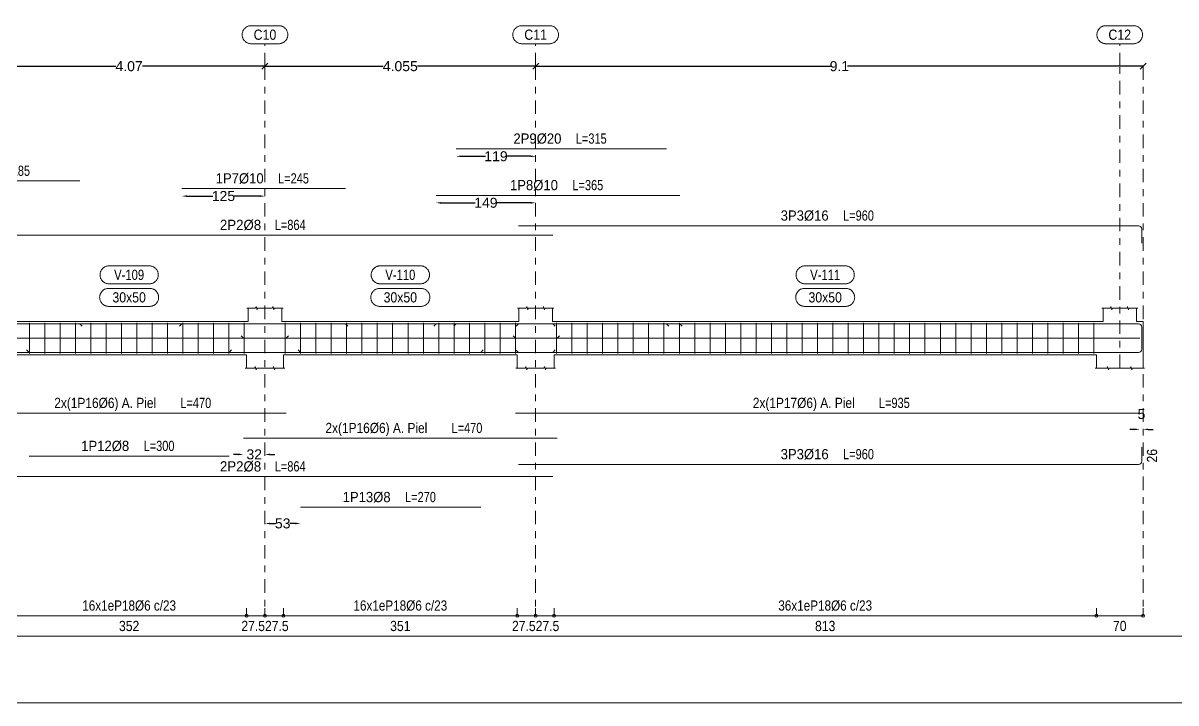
# Model space of a CAD drawing. Header units: millimetres. Extents: x 2 to 158, y -69 to 77.
# Drawn here: x 45.63 to 62.91, y 27.4 to 37.59 of the extents above; entities that cross this region are included whole.
import ezdxf
from ezdxf.enums import TextEntityAlignment as Align

# ---------------------------------------------------------------- set-up
doc = ezdxf.new("R2010")
doc.units = ezdxf.units.MM
doc.linetypes.add('CYPE_RAYAPUNTO', pattern=[0.4125, 0.2025, -0.105, 0, -0.105])
for name, color, linetype, lineweight in [('ALZ_ARM_LONG_ARM_TEXTOS', 3, 'Continuous', 9), ('ALZ_ARM_LONG_TXT_LONG', 3, 'Continuous', 9), ('ALZ_ARM_TRANS_TXT_EST', 3, 'Continuous', 9), ('ALZ_CONT_NUDOS', 122, 'Continuous', 9), ('ALZ_CONT_VIG_HORMIGON', 2, 'Continuous', 9), ('ALZ_COT_COT_ANCLAJES', 3, 'Continuous', 0), ('ALZ_COT_COT_ARM', 3, 'Continuous', 0), ('ALZ_COT_COT_EST', 3, 'Continuous', 0), ('ALZ_COT_COT_LIN_APOYOS', 2, 'CYPE_RAYAPUNTO', 0), ('ALZ_COT_LONGITUD_PROYECTADA', 122, 'Continuous', 0), ('ALZ_COT_TEXTOS_ESTRIBOS', 122, 'Continuous', 0), ('ALZ_REF_COT_LIN_AUX_COTA', 2, 'CYPE_RAYAPUNTO', 9), ('ALZ_REF_REF_NOMBRE', 3, 'Continuous', 9), ('ALZ_REF_REF_REFERENCIA', 3, 'Continuous', 9), ('ALZ_REF_TEXTO_REF_NOMBRE', 3, 'Continuous', 9), ('ALZ_REF_TEXTO_REF_REFERENCIA', 3, 'Continuous', 9), ('ARM_LONGITUDINAL_Ø10', 103, 'Continuous', 9), ('ARM_LONGITUDINAL_Ø16', 212, 'Continuous', 9), ('ARM_LONGITUDINAL_Ø20', 30, 'Continuous', 9), ('ARM_LONGITUDINAL_Ø6', 151, 'Continuous', 9), ('ARM_LONGITUDINAL_Ø8', 32, 'Continuous', 9), ('ARM_TRANSVERSAL_Ø6', 151, 'Continuous', 9), ('RECUAD_LIMITES', 2, 'Continuous', 0), ('RECUAD_MARCO', 1, 'Continuous', 20)]:
    doc.layers.add(name, color=color, linetype=linetype, lineweight=lineweight)
doc.styles.add('CYPETXT_0.225_romans', font='arial.ttf', dxfattribs={"height": 0.15})
doc.styles.add('CYPETXT_romans', font='arial.ttf', dxfattribs={"height": 0.2})
doc.dimstyles.new('cype_arrow', dxfattribs={"dimtxt": 0.18, "dimasz": 0.075, "dimexe": 0.05625, "dimexo": 0.05625, "dimgap": 0, "dimtad": 0, "dimdec": 4, "dimzin": 0, "dimdsep": 46, "dimtxsty": 'CYPETXT_0.225_romans', "dimcen": 0.09, "dimadec": 0, "dimazin": 0, "dimtfac": 1, "dimtdec": 4, "dimtofl": 0, "dimtmove": 2, "dimatfit": 3, "dimfxl": 1, "dimtolj": 1, "dimtzin": 0, "dimarcsym": 0})
doc.dimstyles.new('cype_oblique', dxfattribs={"dimtxt": 0.18, "dimasz": 0.18, "dimexe": 0.05625, "dimexo": 0.05625, "dimgap": 0, "dimtad": 0, "dimdec": 4, "dimzin": 0, "dimdsep": 46, "dimtxsty": 'CYPETXT_0.225_romans', "dimblk": 'OBLIQUE', "dimtsz": 0.045, "dimcen": 0.09, "dimadec": 0, "dimazin": 0, "dimtfac": 1, "dimtdec": 4, "dimtofl": 0, "dimtmove": 2, "dimatfit": 3, "dimfxl": 1, "dimtolj": 1, "dimtzin": 0, "dimarcsym": 0})

# ---------------------------------------------------------------- blocks, each defined once
blk = doc.blocks.new('*D301')
at = {"layer": 'ALZ_COT_LONGITUD_PROYECTADA', "color": 0, "lineweight": -2, "transparency": 16777216}
for p, q in [((45.143, 36.9), (45.233, 36.99)), ((49.213, 36.9), (49.303, 36.99)), ((45.188, 36.945), (47.026, 36.945)), ((49.258, 36.945), (47.421, 36.945))]:
    blk.add_line(p, q, dxfattribs=at)
at = {"layer": 'Defpoints', "color": 0, "transparency": 16777216}
for p in [(45.188, 36.945), (45.188, 36.945), (49.258, 36.945)]:
    blk.add_point(p, dxfattribs=at)
at = {"layer": 'ALZ_COT_LONGITUD_PROYECTADA', "color": 0, "transparency": 16777216, "insert": (47.223, 36.945), "char_height": 0.15, "attachment_point": 5, "style": 'CYPETXT_0.225_romans'}
blk.add_mtext('\\A1;4.07', dxfattribs=at)
blk = doc.blocks.new('_OBLIQUE')
at = {"color": 0, "linetype": 'ByBlock', "lineweight": -2}
blk.add_line((-0.5, -0.5), (0.5, 0.5), dxfattribs=at)
blk = doc.blocks.new('*D302')
at = {"layer": 'ALZ_COT_LONGITUD_PROYECTADA', "color": 0, "lineweight": -2, "transparency": 16777216}
for p, q in [((49.213, 36.9), (49.303, 36.99)), ((53.269, 36.9), (53.359, 36.99)), ((49.258, 36.945), (51.029, 36.945)), ((53.314, 36.945), (51.543, 36.945))]:
    blk.add_line(p, q, dxfattribs=at)
at = {"layer": 'Defpoints', "color": 0, "transparency": 16777216}
for p in [(49.258, 36.945), (49.258, 36.945), (53.314, 36.945)]:
    blk.add_point(p, dxfattribs=at)
at = {"layer": 'ALZ_COT_LONGITUD_PROYECTADA', "color": 0, "transparency": 16777216, "insert": (51.286, 36.945), "char_height": 0.15, "attachment_point": 5, "style": 'CYPETXT_0.225_romans'}
blk.add_mtext('\\A1;4.055', dxfattribs=at)
blk = doc.blocks.new('*D303')
at = {"layer": 'ALZ_COT_LONGITUD_PROYECTADA', "color": 0, "lineweight": -2, "transparency": 16777216}
for p, q in [((53.269, 36.9), (53.359, 36.99)), ((62.369, 36.9), (62.459, 36.99)), ((53.314, 36.945), (57.741, 36.945)), ((62.414, 36.945), (57.986, 36.945))]:
    blk.add_line(p, q, dxfattribs=at)
at = {"layer": 'Defpoints', "color": 0, "transparency": 16777216}
for p in [(53.314, 36.945), (53.314, 36.945), (62.414, 36.945)]:
    blk.add_point(p, dxfattribs=at)
at = {"layer": 'ALZ_COT_LONGITUD_PROYECTADA', "color": 0, "transparency": 16777216, "insert": (57.864, 36.945), "char_height": 0.15, "attachment_point": 5, "style": 'CYPETXT_0.225_romans'}
blk.add_mtext('\\A1;9.1', dxfattribs=at)
blk = doc.blocks.new('*D312')
at = {"layer": 'ALZ_COT_COT_ARM', "color": 0, "lineweight": -2, "transparency": 16777216}
for p, q in [((48.861, 31.128), (48.786, 31.128)), ((49.333, 31.128), (49.408, 31.128))]:
    blk.add_line(p, q, dxfattribs=at)
at = {"layer": 'ALZ_COT_COT_ARM', "color": 0, "transparency": 16777216}
for points in [[(48.861, 31.14), (48.861, 31.115), (48.936, 31.128)], [(49.333, 31.14), (49.333, 31.115), (49.258, 31.128)]]:
    blk.add_solid(points, dxfattribs=at)
at = {"layer": 'Defpoints', "color": 0, "transparency": 16777216}
for p in [(48.936, 31.128), (49.258, 31.128), (49.258, 31.128)]:
    blk.add_point(p, dxfattribs=at)
at = {"layer": 'ALZ_COT_COT_ARM', "color": 0, "transparency": 16777216, "insert": (49.097, 31.128), "char_height": 0.15, "attachment_point": 5, "style": 'CYPETXT_0.225_romans'}
blk.add_mtext('\\A1;32', dxfattribs=at)
blk = doc.blocks.new('*D313')
at = {"layer": 'ALZ_COT_COT_ARM', "color": 0, "lineweight": -2, "transparency": 16777216}
for p, q in [((62.289, 31.503), (62.214, 31.503)), ((62.489, 31.503), (62.564, 31.503))]:
    blk.add_line(p, q, dxfattribs=at)
at = {"layer": 'ALZ_COT_COT_ARM', "color": 0, "transparency": 16777216}
for points in [[(62.289, 31.516), (62.289, 31.491), (62.364, 31.503)], [(62.489, 31.516), (62.489, 31.491), (62.414, 31.503)]]:
    blk.add_solid(points, dxfattribs=at)
at = {"layer": 'Defpoints', "color": 0, "transparency": 16777216}
for p in [(62.364, 31.503), (62.414, 31.503), (62.414, 31.503)]:
    blk.add_point(p, dxfattribs=at)
at = {"layer": 'ALZ_COT_COT_ARM', "color": 0, "transparency": 16777216, "insert": (62.389, 31.732), "char_height": 0.15, "attachment_point": 5, "style": 'CYPETXT_0.225_romans'}
blk.add_mtext('\\A1;5', dxfattribs=at)
blk = doc.blocks.new('*D322')
at = {"layer": 'ALZ_COT_COT_ARM', "color": 0, "lineweight": -2, "transparency": 16777216}
for p, q in [((48.088, 34.999), (48.476, 34.999)), ((49.183, 34.999), (48.795, 34.999))]:
    blk.add_line(p, q, dxfattribs=at)
at = {"layer": 'ALZ_COT_COT_ARM', "color": 0, "transparency": 16777216}
for points in [[(48.088, 35.011), (48.088, 34.986), (48.013, 34.999)], [(49.183, 35.011), (49.183, 34.986), (49.258, 34.999)]]:
    blk.add_solid(points, dxfattribs=at)
at = {"layer": 'Defpoints', "color": 0, "transparency": 16777216}
for p in [(48.013, 34.999), (49.258, 34.999), (49.258, 34.999)]:
    blk.add_point(p, dxfattribs=at)
at = {"layer": 'ALZ_COT_COT_ARM', "color": 0, "transparency": 16777216, "insert": (48.636, 34.999), "char_height": 0.15, "attachment_point": 5, "style": 'CYPETXT_0.225_romans'}
blk.add_mtext('\\A1;125', dxfattribs=at)
blk = doc.blocks.new('*D323')
at = {"layer": 'ALZ_COT_COT_ARM', "color": 0, "lineweight": -2, "transparency": 16777216}
for p, q in [((51.897, 34.898), (52.409, 34.898)), ((53.239, 34.898), (52.726, 34.898))]:
    blk.add_line(p, q, dxfattribs=at)
at = {"layer": 'ALZ_COT_COT_ARM', "color": 0, "transparency": 16777216}
for points in [[(51.897, 34.91), (51.897, 34.885), (51.822, 34.898)], [(53.239, 34.91), (53.239, 34.885), (53.314, 34.898)]]:
    blk.add_solid(points, dxfattribs=at)
at = {"layer": 'Defpoints', "color": 0, "transparency": 16777216}
for p in [(51.822, 34.898), (53.314, 34.898), (53.314, 34.898)]:
    blk.add_point(p, dxfattribs=at)
at = {"layer": 'ALZ_COT_COT_ARM', "color": 0, "transparency": 16777216, "insert": (52.568, 34.898), "char_height": 0.15, "attachment_point": 5, "style": 'CYPETXT_0.225_romans'}
blk.add_mtext('\\A1;149', dxfattribs=at)
blk = doc.blocks.new('*D324')
at = {"layer": 'ALZ_COT_COT_ARM', "color": 0, "lineweight": -2, "transparency": 16777216}
for p, q in [((52.199, 35.595), (52.56, 35.595)), ((53.239, 35.595), (52.877, 35.595))]:
    blk.add_line(p, q, dxfattribs=at)
at = {"layer": 'ALZ_COT_COT_ARM', "color": 0, "transparency": 16777216}
for points in [[(52.199, 35.608), (52.199, 35.583), (52.124, 35.595)], [(53.239, 35.608), (53.239, 35.583), (53.314, 35.595)]]:
    blk.add_solid(points, dxfattribs=at)
at = {"layer": 'Defpoints', "color": 0, "transparency": 16777216}
for p in [(52.124, 35.595), (53.314, 35.595), (53.314, 35.595)]:
    blk.add_point(p, dxfattribs=at)
at = {"layer": 'ALZ_COT_COT_ARM', "color": 0, "transparency": 16777216, "insert": (52.719, 35.595), "char_height": 0.15, "attachment_point": 5, "style": 'CYPETXT_0.225_romans'}
blk.add_mtext('\\A1;119', dxfattribs=at)
blk = doc.blocks.new('*D325')
at = {"layer": 'ALZ_COT_COT_ARM', "color": 0, "lineweight": -2, "transparency": 16777216}
for p, q in [((49.333, 30.093), (49.417, 30.093)), ((49.715, 30.093), (49.632, 30.093))]:
    blk.add_line(p, q, dxfattribs=at)
at = {"layer": 'ALZ_COT_COT_ARM', "color": 0, "transparency": 16777216}
for points in [[(49.333, 30.105), (49.333, 30.08), (49.258, 30.093)], [(49.715, 30.105), (49.715, 30.08), (49.79, 30.093)]]:
    blk.add_solid(points, dxfattribs=at)
at = {"layer": 'Defpoints', "color": 0, "transparency": 16777216}
for p in [(49.258, 30.093), (49.79, 30.093), (49.79, 30.093)]:
    blk.add_point(p, dxfattribs=at)
at = {"layer": 'ALZ_COT_COT_ARM', "color": 0, "transparency": 16777216, "insert": (49.524, 30.093), "char_height": 0.15, "attachment_point": 5, "style": 'CYPETXT_0.225_romans'}
blk.add_mtext('\\A1;53', dxfattribs=at)

msp = doc.modelspace()

# ---------------------------------------------------------------- linework, layer by layer
at = {"layer": 'ALZ_CONT_NUDOS'}
for p, q in [((49.00845, 33.12136), (49.00845, 33.32136)), ((49.50845, 33.12136), (49.50845, 33.32136)), ((53.06352, 33.12136), (53.06352, 33.32136)), ((53.56352, 33.12136), (53.56352, 33.32136)), ((61.81352, 33.12136), (61.81352, 33.32136)), ((62.31352, 33.12136), (62.31352, 33.32136)), ((48.98345, 33.12136), (49.00845, 33.12136)), ((49.53345, 33.12136), (49.50845, 33.12136)), ((53.03852, 33.12136), (53.06352, 33.12136)), ((53.58852, 33.12136), (53.56352, 33.12136)), ((61.71352, 33.12136), (61.81352, 33.12136)), ((62.41352, 33.12136), (62.31352, 33.12136)), ((48.98345, 32.62136), (48.98345, 32.42136)), ((49.53345, 32.62136), (49.53345, 32.42136)), ((53.03852, 32.62136), (53.03852, 32.42136)), ((53.58852, 32.62136), (53.58852, 32.42136)), ((61.71352, 32.62136), (61.71352, 32.42136)), ((62.41352, 32.62136), (62.41352, 32.42136))]:
    msp.add_line(p, q, dxfattribs=at)
for points in [[(48.98845, 33.32136), (49.11845, 33.32136), (49.12595, 33.34636), (49.14095, 33.29636), (49.14845, 33.32136), (49.27845, 33.32136)], [(49.23845, 33.32136), (49.36845, 33.32136), (49.37595, 33.34636), (49.39095, 33.29636), (49.39845, 33.32136), (49.52845, 33.32136)], [(53.04352, 33.32136), (53.17352, 33.32136), (53.18102, 33.34636), (53.19602, 33.29636), (53.20352, 33.32136), (53.33352, 33.32136)], [(53.29352, 33.32136), (53.42352, 33.32136), (53.43102, 33.34636), (53.44602, 33.29636), (53.45352, 33.32136), (53.58352, 33.32136)], [(61.79352, 33.32136), (61.92352, 33.32136), (61.93102, 33.34636), (61.94602, 33.29636), (61.95352, 33.32136), (62.08352, 33.32136)], [(62.04352, 33.32136), (62.17352, 33.32136), (62.18102, 33.34636), (62.19602, 33.29636), (62.20352, 33.32136), (62.33352, 33.32136)], [(62.41352, 33.12136), (62.41352, 32.62136)], [(48.96345, 32.42136), (49.10595, 32.42136), (49.11345, 32.44636), (49.12845, 32.39636), (49.13595, 32.42136), (49.27845, 32.42136)], [(49.23845, 32.42136), (49.38095, 32.42136), (49.38845, 32.44636), (49.40345, 32.39636), (49.41095, 32.42136), (49.55345, 32.42136)], [(53.01852, 32.42136), (53.16102, 32.42136), (53.16852, 32.44636), (53.18352, 32.39636), (53.19102, 32.42136), (53.33352, 32.42136)], [(53.29352, 32.42136), (53.43602, 32.42136), (53.44352, 32.44636), (53.45852, 32.39636), (53.46602, 32.42136), (53.60852, 32.42136)], [(61.69352, 32.42136), (61.87352, 32.42136), (61.88102, 32.44636), (61.89602, 32.39636), (61.90352, 32.42136), (62.08352, 32.42136)], [(62.04352, 32.42136), (62.22352, 32.42136), (62.23102, 32.44636), (62.24602, 32.39636), (62.25352, 32.42136), (62.43352, 32.42136)]]:
    msp.add_lwpolyline(points, dxfattribs=at)
at = {"layer": 'ALZ_CONT_VIG_HORMIGON'}
for p, q in [((45.46345, 33.12136), (48.98345, 33.12136)), ((49.53345, 33.12136), (53.03852, 33.12136)), ((53.58852, 33.12136), (61.71352, 33.12136)), ((45.46345, 32.62136), (48.98345, 32.62136)), ((49.53345, 32.62136), (53.03852, 32.62136)), ((53.58852, 32.62136), (61.71352, 32.62136))]:
    msp.add_line(p, q, dxfattribs=at)
at = {"layer": 'ALZ_COT_COT_EST'}
for p, q in [((48.98345, 28.71026), (48.98345, 28.82276)), ((49.25845, 28.71026), (49.25845, 28.82276)), ((49.53345, 28.71026), (49.53345, 28.82276)), ((53.03852, 28.71026), (53.03852, 28.82276)), ((53.31352, 28.71026), (53.31352, 28.82276)), ((53.58852, 28.71026), (53.58852, 28.82276)), ((61.71352, 28.71026), (61.71352, 28.82276))]:
    msp.add_line(p, q, dxfattribs=at)
for points in [[(45.46345, 28.71026), (48.98345, 28.71026), (48.98345, 28.82276)], [(48.98345, 28.71026), (49.25845, 28.71026), (49.25845, 28.82276)], [(49.25845, 28.71026), (49.53345, 28.71026), (49.53345, 28.82276)], [(49.53345, 28.71026), (53.03852, 28.71026), (53.03852, 28.82276)], [(53.03852, 28.71026), (53.31352, 28.71026), (53.31352, 28.82276)], [(53.31352, 28.71026), (53.58852, 28.71026), (53.58852, 28.82276)], [(53.58852, 28.71026), (61.71352, 28.71026), (61.71352, 28.82276)], [(61.71352, 28.71026), (62.41352, 28.71026), (62.41352, 28.82276)]]:
    msp.add_lwpolyline(points, dxfattribs=at)
for centre in [(48.98345, 28.71026), (48.98345, 28.71026), (49.25845, 28.71026), (49.25845, 28.71026), (49.53345, 28.71026), (49.53345, 28.71026), (53.03852, 28.71026), (53.03852, 28.71026), (53.31352, 28.71026), (53.31352, 28.71026), (53.58852, 28.71026), (53.58852, 28.71026), (61.71352, 28.71026), (61.71352, 28.71026), (62.41352, 28.71026)]:
    msp.add_circle(centre, 0.0225, dxfattribs=at)
at = {"layer": 'ALZ_COT_COT_LIN_APOYOS'}
for p, q in [((49.25845, 36.94518), (49.25845, 28.71026)), ((53.31352, 36.94518), (53.31352, 28.71026)), ((62.41352, 36.94518), (62.41352, 28.71026))]:
    msp.add_line(p, q, dxfattribs=at)
at = {"layer": 'ALZ_REF_COT_LIN_AUX_COTA'}
for p, q in [((49.25845, 36.94518), (49.25845, 37.28268)), ((53.31352, 36.94518), (53.31352, 37.28268)), ((62.06352, 36.94518), (62.06352, 37.28268)), ((62.06352, 32.42136), (62.06352, 36.94518))]:
    msp.add_line(p, q, dxfattribs=at)
at = {"layer": 'ALZ_REF_REF_NOMBRE'}
for points in [[(47.52495, 33.95386), (47.53396, 33.95356), (47.54294, 33.95266), (47.55184, 33.95116), (47.56061, 33.94907), (47.56923, 33.94639), (47.57765, 33.94315), (47.58583, 33.93935), (47.59375, 33.93502), (47.60135, 33.93016), (47.60861, 33.92481), (47.6155, 33.91898), (47.62199, 33.91271), (47.62804, 33.90602), (47.63363, 33.89894), (47.63874, 33.8915), (47.64334, 33.88374), (47.6474, 33.87569), (47.65093, 33.86738), (47.65389, 33.85886), (47.65627, 33.85016), (47.65807, 33.84132), (47.65927, 33.83237), (47.65987, 33.82337), (47.65987, 33.81435), (47.65927, 33.80535), (47.65807, 33.79641), (47.65627, 33.78757), (47.65389, 33.77886), (47.65093, 33.77034), (47.6474, 33.76204), (47.64334, 33.75398), (47.63874, 33.74622), (47.63363, 33.73878), (47.62804, 33.7317), (47.62199, 33.72501), (47.6155, 33.71874), (47.60861, 33.71291), (47.60135, 33.70756), (47.59375, 33.70271), (47.58583, 33.69837), (47.57765, 33.69457), (47.56923, 33.69133), (47.56061, 33.68866), (47.55184, 33.68657), (47.54294, 33.68507), (47.53396, 33.68416), (47.52495, 33.68386), (46.92195, 33.68386), (46.91293, 33.68416), (46.90395, 33.68507), (46.89506, 33.68657), (46.88628, 33.68866), (46.87766, 33.69133), (46.86924, 33.69457), (46.86106, 33.69837), (46.85315, 33.70271), (46.84554, 33.70756), (46.83828, 33.71291), (46.83139, 33.71874), (46.82491, 33.72501), (46.81885, 33.7317), (46.81326, 33.73878), (46.80816, 33.74622), (46.80356, 33.75398), (46.79949, 33.76204), (46.79597, 33.77034), (46.79301, 33.77886), (46.79063, 33.78757), (46.78883, 33.79641), (46.78763, 33.80535), (46.78702, 33.81435), (46.78702, 33.82337), (46.78763, 33.83237), (46.78883, 33.84132), (46.79063, 33.85016), (46.79301, 33.85886), (46.79597, 33.86738), (46.79949, 33.87569), (46.80356, 33.88374), (46.80816, 33.8915), (46.81326, 33.89894), (46.81885, 33.90602), (46.82491, 33.91271), (46.83139, 33.91898), (46.83828, 33.92481), (46.84554, 33.93016), (46.85315, 33.93502), (46.86106, 33.93935), (46.86924, 33.94315), (46.87766, 33.94639), (46.88628, 33.94907), (46.89506, 33.95116), (46.90395, 33.95266), (46.91293, 33.95356), (46.92195, 33.95386), (47.52495, 33.95386)], [(51.58748, 33.95386), (51.5965, 33.95356), (51.60548, 33.95266), (51.61437, 33.95116), (51.62315, 33.94907), (51.63177, 33.94639), (51.64018, 33.94315), (51.64837, 33.93935), (51.65628, 33.93502), (51.66389, 33.93016), (51.67115, 33.92481), (51.67804, 33.91898), (51.68452, 33.91271), (51.69058, 33.90602), (51.69617, 33.89894), (51.70127, 33.8915), (51.70587, 33.88374), (51.70994, 33.87569), (51.71346, 33.86738), (51.71642, 33.85886), (51.7188, 33.85016), (51.7206, 33.84132), (51.7218, 33.83237), (51.72241, 33.82337), (51.72241, 33.81435), (51.7218, 33.80535), (51.7206, 33.79641), (51.7188, 33.78757), (51.71642, 33.77886), (51.71346, 33.77034), (51.70994, 33.76204), (51.70587, 33.75398), (51.70127, 33.74622), (51.69617, 33.73878), (51.69058, 33.7317), (51.68452, 33.72501), (51.67804, 33.71874), (51.67115, 33.71291), (51.66389, 33.70756), (51.65628, 33.70271), (51.64837, 33.69837), (51.64018, 33.69457), (51.63177, 33.69133), (51.62315, 33.68866), (51.61437, 33.68657), (51.60548, 33.68507), (51.5965, 33.68416), (51.58748, 33.68386), (50.98448, 33.68386), (50.97547, 33.68416), (50.96649, 33.68507), (50.95759, 33.68657), (50.94882, 33.68866), (50.9402, 33.69133), (50.93178, 33.69457), (50.9236, 33.69837), (50.91568, 33.70271), (50.90808, 33.70756), (50.90082, 33.71291), (50.89393, 33.71874), (50.88744, 33.72501), (50.88139, 33.7317), (50.8758, 33.73878), (50.87069, 33.74622), (50.86609, 33.75398), (50.86202, 33.76204), (50.8585, 33.77034), (50.85554, 33.77886), (50.85316, 33.78757), (50.85136, 33.79641), (50.85016, 33.80535), (50.84956, 33.81435), (50.84956, 33.82337), (50.85016, 33.83237), (50.85136, 33.84132), (50.85316, 33.85016), (50.85554, 33.85886), (50.8585, 33.86738), (50.86202, 33.87569), (50.86609, 33.88374), (50.87069, 33.8915), (50.8758, 33.89894), (50.88139, 33.90602), (50.88744, 33.91271), (50.89393, 33.91898), (50.90082, 33.92481), (50.90808, 33.93016), (50.91568, 33.93502), (50.9236, 33.93935), (50.93178, 33.94315), (50.9402, 33.94639), (50.94882, 33.94907), (50.95759, 33.95116), (50.96649, 33.95266), (50.97547, 33.95356), (50.98448, 33.95386), (51.58748, 33.95386)], [(57.95252, 33.95386), (57.96153, 33.95356), (57.97051, 33.95266), (57.97941, 33.95116), (57.98818, 33.94907), (57.9968, 33.94639), (58.00522, 33.94315), (58.0134, 33.93935), (58.02132, 33.93502), (58.02892, 33.93016), (58.03618, 33.92481), (58.04307, 33.91898), (58.04956, 33.91271), (58.05561, 33.90602), (58.0612, 33.89894), (58.06631, 33.8915), (58.07091, 33.88374), (58.07497, 33.87569), (58.0785, 33.86738), (58.08146, 33.85886), (58.08384, 33.85016), (58.08564, 33.84132), (58.08684, 33.83237), (58.08744, 33.82337), (58.08744, 33.81435), (58.08684, 33.80535), (58.08564, 33.79641), (58.08384, 33.78757), (58.08146, 33.77886), (58.0785, 33.77034), (58.07497, 33.76204), (58.07091, 33.75398), (58.06631, 33.74622), (58.0612, 33.73878), (58.05561, 33.7317), (58.04956, 33.72501), (58.04307, 33.71874), (58.03618, 33.71291), (58.02892, 33.70756), (58.02132, 33.70271), (58.0134, 33.69837), (58.00522, 33.69457), (57.9968, 33.69133), (57.98818, 33.68866), (57.97941, 33.68657), (57.97051, 33.68507), (57.96153, 33.68416), (57.95252, 33.68386), (57.34952, 33.68386), (57.3405, 33.68416), (57.33152, 33.68507), (57.32263, 33.68657), (57.31385, 33.68866), (57.30523, 33.69133), (57.29681, 33.69457), (57.28863, 33.69837), (57.28072, 33.70271), (57.27311, 33.70756), (57.26585, 33.71291), (57.25896, 33.71874), (57.25248, 33.72501), (57.24642, 33.7317), (57.24083, 33.73878), (57.23573, 33.74622), (57.23113, 33.75398), (57.22706, 33.76204), (57.22354, 33.77034), (57.22058, 33.77886), (57.21819, 33.78757), (57.2164, 33.79641), (57.21519, 33.80535), (57.21459, 33.81435), (57.21459, 33.82337), (57.21519, 33.83237), (57.2164, 33.84132), (57.21819, 33.85016), (57.22058, 33.85886), (57.22354, 33.86738), (57.22706, 33.87569), (57.23113, 33.88374), (57.23573, 33.8915), (57.24083, 33.89894), (57.24642, 33.90602), (57.25248, 33.91271), (57.25896, 33.91898), (57.26585, 33.92481), (57.27311, 33.93016), (57.28072, 33.93502), (57.28863, 33.93935), (57.29681, 33.94315), (57.30523, 33.94639), (57.31385, 33.94907), (57.32263, 33.95116), (57.33152, 33.95266), (57.3405, 33.95356), (57.34952, 33.95386), (57.95252, 33.95386)], [(47.53057, 33.61636), (47.53959, 33.61606), (47.54857, 33.61516), (47.55746, 33.61366), (47.56624, 33.61157), (47.57486, 33.60889), (47.58327, 33.60565), (47.59146, 33.60185), (47.59937, 33.59752), (47.60698, 33.59266), (47.61424, 33.58731), (47.62113, 33.58148), (47.62761, 33.57521), (47.63367, 33.56852), (47.63926, 33.56144), (47.64436, 33.554), (47.64896, 33.54624), (47.65303, 33.53819), (47.65655, 33.52988), (47.65951, 33.52136), (47.66189, 33.51266), (47.66369, 33.50382), (47.66489, 33.49487), (47.6655, 33.48587), (47.6655, 33.47685), (47.66489, 33.46785), (47.66369, 33.45891), (47.66189, 33.45007), (47.65951, 33.44136), (47.65655, 33.43284), (47.65303, 33.42454), (47.64896, 33.41648), (47.64436, 33.40872), (47.63926, 33.40128), (47.63367, 33.3942), (47.62761, 33.38751), (47.62113, 33.38124), (47.61424, 33.37541), (47.60698, 33.37006), (47.59937, 33.36521), (47.59146, 33.36087), (47.58327, 33.35707), (47.57486, 33.35383), (47.56624, 33.35116), (47.55746, 33.34907), (47.54857, 33.34757), (47.53959, 33.34666), (47.53057, 33.34636), (46.91632, 33.34636), (46.90731, 33.34666), (46.89833, 33.34757), (46.88943, 33.34907), (46.88066, 33.35116), (46.87204, 33.35383), (46.86362, 33.35707), (46.85544, 33.36087), (46.84752, 33.36521), (46.83992, 33.37006), (46.83266, 33.37541), (46.82577, 33.38124), (46.81928, 33.38751), (46.81323, 33.3942), (46.80764, 33.40128), (46.80253, 33.40872), (46.79793, 33.41648), (46.79387, 33.42454), (46.79034, 33.43284), (46.78738, 33.44136), (46.785, 33.45007), (46.7832, 33.45891), (46.782, 33.46785), (46.7814, 33.47685), (46.7814, 33.48587), (46.782, 33.49487), (46.7832, 33.50382), (46.785, 33.51266), (46.78738, 33.52136), (46.79034, 33.52988), (46.79387, 33.53819), (46.79793, 33.54624), (46.80253, 33.554), (46.80764, 33.56144), (46.81323, 33.56852), (46.81928, 33.57521), (46.82577, 33.58148), (46.83266, 33.58731), (46.83992, 33.59266), (46.84752, 33.59752), (46.85544, 33.60185), (46.86362, 33.60565), (46.87204, 33.60889), (46.88066, 33.61157), (46.88943, 33.61366), (46.89833, 33.61516), (46.90731, 33.61606), (46.91632, 33.61636), (47.53057, 33.61636)], [(51.59311, 33.61636), (51.60212, 33.61606), (51.6111, 33.61516), (51.62, 33.61366), (51.62877, 33.61157), (51.63739, 33.60889), (51.64581, 33.60565), (51.65399, 33.60185), (51.66191, 33.59752), (51.66951, 33.59266), (51.67677, 33.58731), (51.68366, 33.58148), (51.69015, 33.57521), (51.6962, 33.56852), (51.70179, 33.56144), (51.7069, 33.554), (51.7115, 33.54624), (51.71556, 33.53819), (51.71909, 33.52988), (51.72205, 33.52136), (51.72443, 33.51266), (51.72623, 33.50382), (51.72743, 33.49487), (51.72803, 33.48587), (51.72803, 33.47685), (51.72743, 33.46785), (51.72623, 33.45891), (51.72443, 33.45007), (51.72205, 33.44136), (51.71909, 33.43284), (51.71556, 33.42454), (51.7115, 33.41648), (51.7069, 33.40872), (51.70179, 33.40128), (51.6962, 33.3942), (51.69015, 33.38751), (51.68366, 33.38124), (51.67677, 33.37541), (51.66951, 33.37006), (51.66191, 33.36521), (51.65399, 33.36087), (51.64581, 33.35707), (51.63739, 33.35383), (51.62877, 33.35116), (51.62, 33.34907), (51.6111, 33.34757), (51.60212, 33.34666), (51.59311, 33.34636), (50.97886, 33.34636), (50.96984, 33.34666), (50.96086, 33.34757), (50.95197, 33.34907), (50.94319, 33.35116), (50.93457, 33.35383), (50.92615, 33.35707), (50.91797, 33.36087), (50.91006, 33.36521), (50.90245, 33.37006), (50.89519, 33.37541), (50.8883, 33.38124), (50.88182, 33.38751), (50.87576, 33.3942), (50.87017, 33.40128), (50.86507, 33.40872), (50.86047, 33.41648), (50.8564, 33.42454), (50.85288, 33.43284), (50.84992, 33.44136), (50.84753, 33.45007), (50.84574, 33.45891), (50.84454, 33.46785), (50.84393, 33.47685), (50.84393, 33.48587), (50.84454, 33.49487), (50.84574, 33.50382), (50.84753, 33.51266), (50.84992, 33.52136), (50.85288, 33.52988), (50.8564, 33.53819), (50.86047, 33.54624), (50.86507, 33.554), (50.87017, 33.56144), (50.87576, 33.56852), (50.88182, 33.57521), (50.8883, 33.58148), (50.89519, 33.58731), (50.90245, 33.59266), (50.91006, 33.59752), (50.91797, 33.60185), (50.92615, 33.60565), (50.93457, 33.60889), (50.94319, 33.61157), (50.95197, 33.61366), (50.96086, 33.61516), (50.96984, 33.61606), (50.97886, 33.61636), (51.59311, 33.61636)], [(57.95814, 33.61636), (57.96716, 33.61606), (57.97614, 33.61516), (57.98503, 33.61366), (57.99381, 33.61157), (58.00243, 33.60889), (58.01084, 33.60565), (58.01903, 33.60185), (58.02694, 33.59752), (58.03454, 33.59266), (58.04181, 33.58731), (58.0487, 33.58148), (58.05518, 33.57521), (58.06123, 33.56852), (58.06683, 33.56144), (58.07193, 33.554), (58.07653, 33.54624), (58.0806, 33.53819), (58.08412, 33.52988), (58.08708, 33.52136), (58.08946, 33.51266), (58.09126, 33.50382), (58.09246, 33.49487), (58.09307, 33.48587), (58.09307, 33.47685), (58.09246, 33.46785), (58.09126, 33.45891), (58.08946, 33.45007), (58.08708, 33.44136), (58.08412, 33.43284), (58.0806, 33.42454), (58.07653, 33.41648), (58.07193, 33.40872), (58.06683, 33.40128), (58.06123, 33.3942), (58.05518, 33.38751), (58.0487, 33.38124), (58.04181, 33.37541), (58.03454, 33.37006), (58.02694, 33.36521), (58.01903, 33.36087), (58.01084, 33.35707), (58.00243, 33.35383), (57.99381, 33.35116), (57.98503, 33.34907), (57.97614, 33.34757), (57.96716, 33.34666), (57.95814, 33.34636), (57.34389, 33.34636), (57.33487, 33.34666), (57.3259, 33.34757), (57.317, 33.34907), (57.30823, 33.35116), (57.29961, 33.35383), (57.29119, 33.35707), (57.28301, 33.36087), (57.27509, 33.36521), (57.26749, 33.37006), (57.26023, 33.37541), (57.25334, 33.38124), (57.24685, 33.38751), (57.2408, 33.3942), (57.23521, 33.40128), (57.2301, 33.40872), (57.2255, 33.41648), (57.22143, 33.42454), (57.21791, 33.43284), (57.21495, 33.44136), (57.21257, 33.45007), (57.21077, 33.45891), (57.20957, 33.46785), (57.20897, 33.47685), (57.20897, 33.48587), (57.20957, 33.49487), (57.21077, 33.50382), (57.21257, 33.51266), (57.21495, 33.52136), (57.21791, 33.52988), (57.22143, 33.53819), (57.2255, 33.54624), (57.2301, 33.554), (57.23521, 33.56144), (57.2408, 33.56852), (57.24685, 33.57521), (57.25334, 33.58148), (57.26023, 33.58731), (57.26749, 33.59266), (57.27509, 33.59752), (57.28301, 33.60185), (57.29119, 33.60565), (57.29961, 33.60889), (57.30823, 33.61157), (57.317, 33.61366), (57.3259, 33.61516), (57.33487, 33.61606), (57.34389, 33.61636), (57.95814, 33.61636)]]:
    msp.add_lwpolyline(points, close=True, dxfattribs=at)
at = {"layer": 'ALZ_REF_REF_REFERENCIA'}
for points in [[(49.46545, 37.55268), (49.47446, 37.55238), (49.48344, 37.55148), (49.49234, 37.54997), (49.50111, 37.54788), (49.50973, 37.54521), (49.51815, 37.54197), (49.52633, 37.53817), (49.53425, 37.53383), (49.54185, 37.52898), (49.54911, 37.52363), (49.556, 37.5178), (49.56249, 37.51153), (49.56854, 37.50484), (49.57413, 37.49776), (49.57924, 37.49032), (49.58384, 37.48256), (49.5879, 37.47451), (49.59143, 37.4662), (49.59439, 37.45768), (49.59677, 37.44898), (49.59857, 37.44013), (49.59977, 37.43119), (49.60037, 37.42219), (49.60037, 37.41317), (49.59977, 37.40417), (49.59857, 37.39523), (49.59677, 37.38638), (49.59439, 37.37768), (49.59143, 37.36916), (49.5879, 37.36085), (49.58384, 37.3528), (49.57924, 37.34504), (49.57413, 37.3376), (49.56854, 37.33052), (49.56249, 37.32383), (49.556, 37.31756), (49.54911, 37.31173), (49.54185, 37.30638), (49.53425, 37.30153), (49.52633, 37.29719), (49.51815, 37.29339), (49.50973, 37.29015), (49.50111, 37.28748), (49.49234, 37.28538), (49.48344, 37.28388), (49.47446, 37.28298), (49.46545, 37.28268), (49.05145, 37.28268), (49.04243, 37.28298), (49.03345, 37.28388), (49.02456, 37.28538), (49.01578, 37.28748), (49.00716, 37.29015), (48.99874, 37.29339), (48.99056, 37.29719), (48.98265, 37.30153), (48.97504, 37.30638), (48.96778, 37.31173), (48.96089, 37.31756), (48.95441, 37.32383), (48.94835, 37.33052), (48.94276, 37.3376), (48.93766, 37.34504), (48.93306, 37.3528), (48.92899, 37.36085), (48.92547, 37.36916), (48.92251, 37.37768), (48.92013, 37.38638), (48.91833, 37.39523), (48.91713, 37.40417), (48.91652, 37.41317), (48.91652, 37.42219), (48.91713, 37.43119), (48.91833, 37.44013), (48.92013, 37.44898), (48.92251, 37.45768), (48.92547, 37.4662), (48.92899, 37.47451), (48.93306, 37.48256), (48.93766, 37.49032), (48.94276, 37.49776), (48.94835, 37.50484), (48.95441, 37.51153), (48.96089, 37.5178), (48.96778, 37.52363), (48.97504, 37.52898), (48.98265, 37.53383), (48.99056, 37.53817), (48.99874, 37.54197), (49.00716, 37.54521), (49.01578, 37.54788), (49.02456, 37.54997), (49.03345, 37.55148), (49.04243, 37.55238), (49.05145, 37.55268), (49.46545, 37.55268)], [(53.52052, 37.55268), (53.52953, 37.55238), (53.53851, 37.55148), (53.54741, 37.54997), (53.55618, 37.54788), (53.5648, 37.54521), (53.57322, 37.54197), (53.5814, 37.53817), (53.58932, 37.53383), (53.59692, 37.52898), (53.60418, 37.52363), (53.61107, 37.5178), (53.61756, 37.51153), (53.62361, 37.50484), (53.6292, 37.49776), (53.63431, 37.49032), (53.63891, 37.48256), (53.64297, 37.47451), (53.6465, 37.4662), (53.64946, 37.45768), (53.65184, 37.44898), (53.65364, 37.44013), (53.65484, 37.43119), (53.65544, 37.42219), (53.65544, 37.41317), (53.65484, 37.40417), (53.65364, 37.39523), (53.65184, 37.38638), (53.64946, 37.37768), (53.6465, 37.36916), (53.64297, 37.36085), (53.63891, 37.3528), (53.63431, 37.34504), (53.6292, 37.3376), (53.62361, 37.33052), (53.61756, 37.32383), (53.61107, 37.31756), (53.60418, 37.31173), (53.59692, 37.30638), (53.58932, 37.30153), (53.5814, 37.29719), (53.57322, 37.29339), (53.5648, 37.29015), (53.55618, 37.28748), (53.54741, 37.28538), (53.53851, 37.28388), (53.52953, 37.28298), (53.52052, 37.28268), (53.10652, 37.28268), (53.0975, 37.28298), (53.08852, 37.28388), (53.07963, 37.28538), (53.07085, 37.28748), (53.06223, 37.29015), (53.05381, 37.29339), (53.04563, 37.29719), (53.03772, 37.30153), (53.03011, 37.30638), (53.02285, 37.31173), (53.01596, 37.31756), (53.00948, 37.32383), (53.00342, 37.33052), (52.99783, 37.3376), (52.99273, 37.34504), (52.98813, 37.3528), (52.98406, 37.36085), (52.98054, 37.36916), (52.97758, 37.37768), (52.97519, 37.38638), (52.9734, 37.39523), (52.97219, 37.40417), (52.97159, 37.41317), (52.97159, 37.42219), (52.97219, 37.43119), (52.9734, 37.44013), (52.97519, 37.44898), (52.97758, 37.45768), (52.98054, 37.4662), (52.98406, 37.47451), (52.98813, 37.48256), (52.99273, 37.49032), (52.99783, 37.49776), (53.00342, 37.50484), (53.00948, 37.51153), (53.01596, 37.5178), (53.02285, 37.52363), (53.03011, 37.52898), (53.03772, 37.53383), (53.04563, 37.53817), (53.05381, 37.54197), (53.06223, 37.54521), (53.07085, 37.54788), (53.07963, 37.54997), (53.08852, 37.55148), (53.0975, 37.55238), (53.10652, 37.55268), (53.52052, 37.55268)], [(62.27052, 37.55268), (62.27953, 37.55238), (62.28851, 37.55148), (62.29741, 37.54997), (62.30618, 37.54788), (62.3148, 37.54521), (62.32322, 37.54197), (62.3314, 37.53817), (62.33932, 37.53383), (62.34692, 37.52898), (62.35418, 37.52363), (62.36107, 37.5178), (62.36756, 37.51153), (62.37361, 37.50484), (62.3792, 37.49776), (62.38431, 37.49032), (62.38891, 37.48256), (62.39297, 37.47451), (62.3965, 37.4662), (62.39946, 37.45768), (62.40184, 37.44898), (62.40364, 37.44013), (62.40484, 37.43119), (62.40544, 37.42219), (62.40544, 37.41317), (62.40484, 37.40417), (62.40364, 37.39523), (62.40184, 37.38638), (62.39946, 37.37768), (62.3965, 37.36916), (62.39297, 37.36085), (62.38891, 37.3528), (62.38431, 37.34504), (62.3792, 37.3376), (62.37361, 37.33052), (62.36756, 37.32383), (62.36107, 37.31756), (62.35418, 37.31173), (62.34692, 37.30638), (62.33932, 37.30153), (62.3314, 37.29719), (62.32322, 37.29339), (62.3148, 37.29015), (62.30618, 37.28748), (62.29741, 37.28538), (62.28851, 37.28388), (62.27953, 37.28298), (62.27052, 37.28268), (61.85652, 37.28268), (61.8475, 37.28298), (61.83852, 37.28388), (61.82963, 37.28538), (61.82085, 37.28748), (61.81223, 37.29015), (61.80381, 37.29339), (61.79563, 37.29719), (61.78772, 37.30153), (61.78011, 37.30638), (61.77285, 37.31173), (61.76596, 37.31756), (61.75948, 37.32383), (61.75342, 37.33052), (61.74783, 37.3376), (61.74273, 37.34504), (61.73813, 37.3528), (61.73406, 37.36085), (61.73054, 37.36916), (61.72758, 37.37768), (61.72519, 37.38638), (61.7234, 37.39523), (61.72219, 37.40417), (61.72159, 37.41317), (61.72159, 37.42219), (61.72219, 37.43119), (61.7234, 37.44013), (61.72519, 37.44898), (61.72758, 37.45768), (61.73054, 37.4662), (61.73406, 37.47451), (61.73813, 37.48256), (61.74273, 37.49032), (61.74783, 37.49776), (61.75342, 37.50484), (61.75948, 37.51153), (61.76596, 37.5178), (61.77285, 37.52363), (61.78011, 37.52898), (61.78772, 37.53383), (61.79563, 37.53817), (61.80381, 37.54197), (61.81223, 37.54521), (61.82085, 37.54788), (61.82963, 37.54997), (61.83852, 37.55148), (61.8475, 37.55238), (61.85652, 37.55268), (62.27052, 37.55268)]]:
    msp.add_lwpolyline(points, close=True, dxfattribs=at)
at = {"layer": 'ARM_LONGITUDINAL_Ø10'}
for p, q in [((48.01285, 33.08536), (47.97749, 33.05001)), ((50.46285, 33.08536), (50.4982, 33.05001)), ((51.82174, 33.08536), (51.78638, 33.05001)), ((55.47174, 33.08536), (55.50709, 33.05001))]:
    msp.add_line(p, q, dxfattribs=at)
for points in [[(48.01285, 35.11136), (50.46285, 35.11136)], [(51.82174, 35.01018), (55.47174, 35.01018)], [(48.01285, 33.08536), (50.46285, 33.08536)], [(51.82174, 33.08536), (55.47174, 33.08536)]]:
    msp.add_lwpolyline(points, dxfattribs=at)
at = {"layer": 'ARM_LONGITUDINAL_Ø16'}
for p, q in [((46.48486, 33.08536), (46.52022, 33.05001)), ((53.05852, 33.08536), (53.02219, 33.051)), ((53.05852, 32.65736), (53.02219, 32.69172))]:
    msp.add_line(p, q, dxfattribs=at)
for points in [[(43.63486, 35.22563), (46.48486, 35.22563)], [(62.39352, 34.29409), (62.39352, 34.50609), (62.38986, 34.52446), (62.37946, 34.54003), (62.36389, 34.55043), (62.34552, 34.55409), (53.05852, 34.55409)], [(43.63486, 33.08536), (46.48486, 33.08536)], [(62.39352, 32.82536), (62.39352, 33.03736), (62.38986, 33.05573), (62.37946, 33.0713), (62.36389, 33.08171), (62.34552, 33.08536), (53.05852, 33.08536)], [(62.39352, 32.91736), (62.39352, 32.70536), (62.38986, 32.68699), (62.37946, 32.67142), (62.36389, 32.66102), (62.34552, 32.65736), (53.05852, 32.65736)], [(62.39352, 31.23836), (62.39352, 31.02636), (62.38986, 31.00799), (62.37946, 30.99242), (62.36389, 30.98202), (62.34552, 30.97836), (53.05852, 30.97836)]]:
    msp.add_lwpolyline(points, dxfattribs=at)
at = {"layer": 'ARM_LONGITUDINAL_Ø20'}
for p, q in [((52.12351, 33.08536), (52.08816, 33.05001)), ((55.27351, 33.08536), (55.30887, 33.05001))]:
    msp.add_line(p, q, dxfattribs=at)
for points in [[(52.12351, 35.70768), (55.27351, 35.70768)], [(52.12351, 33.08536), (55.27351, 33.08536)]]:
    msp.add_lwpolyline(points, dxfattribs=at)
at = {"layer": 'ARM_LONGITUDINAL_Ø6'}
for p, q in [((48.93598, 32.87136), (48.90063, 32.90672)), ((49.57345, 32.87136), (49.6088, 32.90672)), ((53.01352, 32.87136), (52.97816, 32.90672)), ((53.63598, 32.87136), (53.67134, 32.90672))]:
    msp.add_line(p, q, dxfattribs=at)
for points in [[(44.87345, 32.87136), (49.57345, 32.87136)], [(48.93598, 32.87136), (53.63598, 32.87136)], [(53.01352, 32.87136), (62.36352, 32.87136)], [(44.87345, 31.74636), (49.57345, 31.74636)], [(53.01352, 31.74636), (62.36352, 31.74636)], [(48.93598, 31.37092), (53.63598, 31.37092)]]:
    msp.add_lwpolyline(points, dxfattribs=at)
at = {"layer": 'ARM_LONGITUDINAL_Ø8'}
for p, q in [((53.56852, 33.08536), (53.60387, 33.05001)), ((45.72345, 32.65736), (45.68809, 32.69272)), ((48.72345, 32.65736), (48.7588, 32.69272)), ((49.78994, 32.65736), (49.75458, 32.69272)), ((52.48994, 32.65736), (52.52529, 32.69272)), ((53.56852, 32.65736), (53.60387, 32.69272))]:
    msp.add_line(p, q, dxfattribs=at)
for points in [[(44.93345, 34.41386), (53.56852, 34.41386)], [(44.93345, 33.08536), (53.56852, 33.08536)], [(44.93345, 32.65736), (53.56852, 32.65736)], [(45.72345, 32.65736), (48.72345, 32.65736)], [(49.78994, 32.65736), (52.48994, 32.65736)], [(45.72345, 31.10215), (48.72345, 31.10215)], [(44.93345, 30.79558), (53.56852, 30.79558)], [(49.78994, 30.33558), (52.48994, 30.33558)]]:
    msp.add_lwpolyline(points, dxfattribs=at)
at = {"layer": 'ARM_TRANSVERSAL_Ø6'}
for p, q in [((45.72845, 33.10136), (45.72845, 32.64136)), ((45.95845, 33.10136), (45.95845, 32.64136)), ((46.18845, 33.10136), (46.18845, 32.64136)), ((46.41845, 33.10136), (46.41845, 32.64136)), ((46.64845, 33.10136), (46.64845, 32.64136)), ((46.87845, 33.10136), (46.87845, 32.64136)), ((47.10845, 33.10136), (47.10845, 32.64136)), ((47.33845, 33.10136), (47.33845, 32.64136)), ((47.56845, 33.10136), (47.56845, 32.64136)), ((47.79845, 33.10136), (47.79845, 32.64136)), ((48.02845, 33.10136), (48.02845, 32.64136)), ((48.25845, 33.10136), (48.25845, 32.64136)), ((48.48845, 33.10136), (48.48845, 32.64136)), ((48.71845, 33.10136), (48.71845, 32.64136)), ((48.94845, 33.10136), (48.94845, 32.64136)), ((49.56098, 33.10136), (49.56098, 32.64136)), ((49.79098, 33.10136), (49.79098, 32.64136)), ((50.02098, 33.10136), (50.02098, 32.64136)), ((50.25098, 33.10136), (50.25098, 32.64136)), ((50.48098, 33.10136), (50.48098, 32.64136)), ((50.71098, 33.10136), (50.71098, 32.64136)), ((50.94098, 33.10136), (50.94098, 32.64136)), ((51.17098, 33.10136), (51.17098, 32.64136)), ((51.40098, 33.10136), (51.40098, 32.64136)), ((51.63098, 33.10136), (51.63098, 32.64136)), ((51.86098, 33.10136), (51.86098, 32.64136)), ((52.09098, 33.10136), (52.09098, 32.64136)), ((52.32098, 33.10136), (52.32098, 32.64136)), ((52.55098, 33.10136), (52.55098, 32.64136)), ((52.78098, 33.10136), (52.78098, 32.64136)), ((53.01098, 33.10136), (53.01098, 32.64136)), ((53.62602, 33.10136), (53.62602, 32.64136)), ((53.85602, 33.10136), (53.85602, 32.64136)), ((54.08602, 33.10136), (54.08602, 32.64136)), ((54.31602, 33.10136), (54.31602, 32.64136)), ((54.54602, 33.10136), (54.54602, 32.64136)), ((54.77602, 33.10136), (54.77602, 32.64136)), ((55.00602, 33.10136), (55.00602, 32.64136)), ((55.23602, 33.10136), (55.23602, 32.64136)), ((55.46602, 33.10136), (55.46602, 32.64136)), ((55.69602, 33.10136), (55.69602, 32.64136)), ((55.92602, 33.10136), (55.92602, 32.64136)), ((56.15602, 33.10136), (56.15602, 32.64136)), ((56.38602, 33.10136), (56.38602, 32.64136)), ((56.61602, 33.10136), (56.61602, 32.64136)), ((56.84602, 33.10136), (56.84602, 32.64136)), ((57.07602, 33.10136), (57.07602, 32.64136)), ((57.30602, 33.10136), (57.30602, 32.64136)), ((57.53602, 33.10136), (57.53602, 32.64136)), ((57.76602, 33.10136), (57.76602, 32.64136)), ((57.99602, 33.10136), (57.99602, 32.64136)), ((58.22602, 33.10136), (58.22602, 32.64136)), ((58.45602, 33.10136), (58.45602, 32.64136)), ((58.68602, 33.10136), (58.68602, 32.64136)), ((58.91602, 33.10136), (58.91602, 32.64136)), ((59.14602, 33.10136), (59.14602, 32.64136)), ((59.37602, 33.10136), (59.37602, 32.64136)), ((59.60602, 33.10136), (59.60602, 32.64136)), ((59.83602, 33.10136), (59.83602, 32.64136)), ((60.06602, 33.10136), (60.06602, 32.64136)), ((60.29602, 33.10136), (60.29602, 32.64136)), ((60.52602, 33.10136), (60.52602, 32.64136)), ((60.75602, 33.10136), (60.75602, 32.64136)), ((60.98602, 33.10136), (60.98602, 32.64136)), ((61.21602, 33.10136), (61.21602, 32.64136)), ((61.44602, 33.10136), (61.44602, 32.64136)), ((61.67602, 33.10136), (61.67602, 32.64136))]:
    msp.add_line(p, q, dxfattribs=at)
at = {"layer": 'RECUAD_LIMITES'}
msp.add_lwpolyline([(2.2137, 27.40336), (93.2137, 27.40336), (93.2137, 45.70336), (2.2137, 45.70336), (2.2137, 27.40336)], close=True, dxfattribs=at)
at = {"layer": 'RECUAD_MARCO'}
msp.add_lwpolyline([(4.7137, 28.40336), (92.2137, 28.40336), (92.2137, 44.70336), (4.7137, 44.70336), (4.7137, 28.40336)], close=True, dxfattribs=at)

# ---------------------------------------------------------------- texts
at = {"layer": 'ALZ_ARM_LONG_ARM_TEXTOS', "style": 'CYPETXT_romans'}
for s, height, width, p in [('2P9%%c20', 0.153333, 0.914795, (53.33976, 35.78435)), ('1P7%%c10', 0.153333, 0.914795, (48.8791, 35.18803)), ('1P8%%c10', 0.153333, 0.914795, (53.28799, 35.08685)), ('3P3%%c16', 0.153333, 0.914795, (57.34327, 34.63075)), ('2P2%%c8', 0.153333, 0.926742, (48.89223, 34.49053)), ('2x(1P16%%c6) A. Piel', 0.1533333, 0.832631, (46.8647, 31.82303)), ('2x(1P17%%c6) A. Piel', 0.1533333, 0.832631, (57.32977, 31.82303)), ('2x(1P16%%c6) A. Piel', 0.1533333, 0.832631, (50.92723, 31.44759)), ('1P12%%c8', 0.153333, 0.914795, (46.8647, 31.17882)), ('3P3%%c16', 0.153333, 0.914795, (57.34327, 31.05503)), ('2P2%%c8', 0.153333, 0.926742, (48.89223, 30.87224)), ('1P13%%c8', 0.153333, 0.914795, (50.78119, 30.41224))]:
    msp.add_text(s, height=height, dxfattribs=dict(at, width=width)).set_placement(p, align=Align.CENTER)
at = {"layer": 'ALZ_ARM_LONG_TXT_LONG', "style": 'CYPETXT_romans', "width": 0.768527}
for s, p in [(' L=315', (54.12364, 35.78435)), (' L=285', (45.48499, 35.30229)), (' L=245', (49.66297, 35.18803)), (' L=365', (54.07186, 35.08685)), (' L=960', (58.12714, 34.63075)), (' L=864', (49.61311, 34.49053)), (' L=470', (48.1987, 31.82303)), (' L=935', (58.66377, 31.82303)), (' L=470', (52.26123, 31.44759)), (' L=300', (47.64857, 31.17882)), (' L=960', (58.12714, 31.05503)), (' L=864', (49.61311, 30.87224)), (' L=270', (51.56506, 30.41224))]:
    msp.add_text(s, height=0.153333, dxfattribs=at).set_placement(p, align=Align.CENTER)
at = {"layer": 'ALZ_ARM_TRANS_TXT_EST', "style": 'CYPETXT_romans', "width": 0.819407}
for s, p in [('16x1eP18%%c6 c/23', (47.22345, 28.78693)), ('16x1eP18%%c6 c/23', (51.28598, 28.78693)), ('36x1eP18%%c6 c/23', (57.65102, 28.78693))]:
    msp.add_text(s, height=0.1533333, dxfattribs=at).set_placement(p, align=Align.CENTER)
at = {"layer": 'ALZ_COT_COT_ANCLAJES', "style": 'CYPETXT_romans', "width": 0.853312}
msp.add_text('26', height=0.153333, rotation=90, dxfattribs=at).set_placement((62.47018, 31.10836), align=Align.TOP_CENTER)
at = {"layer": 'ALZ_COT_TEXTOS_ESTRIBOS', "style": 'CYPETXT_romans', "width": 0.853312}
for s, p in [('352', (47.22345, 28.63359)), ('351', (51.28598, 28.63359)), ('813', (57.65102, 28.63359)), ('70', (62.06352, 28.63359))]:
    msp.add_text(s, height=0.153333, dxfattribs=at).set_placement(p, align=Align.TOP_CENTER)
at = {"layer": 'ALZ_COT_TEXTOS_ESTRIBOS', "style": 'CYPETXT_romans', "width": 0.85041}
for p in [(49.25845, 28.63359), (53.31352, 28.63359)]:
    msp.add_text('27.5', height=0.153333, dxfattribs=at).set_placement(p, align=Align.TOP_RIGHT)
for p in [(49.25845, 28.63359), (53.31352, 28.63359)]:
    msp.add_text('27.5', height=0.153333, dxfattribs=at).set_placement(p, align=Align.TOP_LEFT)
at = {"layer": 'ALZ_REF_TEXTO_REF_NOMBRE', "style": 'CYPETXT_romans'}
for s, width, p in [('V-109', 0.78605, (47.22345, 33.81886)), ('V-110', 0.78605, (51.28598, 33.81886)), ('V-111', 0.78605, (57.65102, 33.81886)), ('30x50', 0.857077, (47.22345, 33.48136)), ('30x50', 0.857077, (51.28598, 33.48136)), ('30x50', 0.857077, (57.65102, 33.48136))]:
    msp.add_text(s, height=0.153333, dxfattribs=dict(at, width=width)).set_placement(p, align=Align.MIDDLE_CENTER)
at = {"layer": 'ALZ_REF_TEXTO_REF_REFERENCIA', "style": 'CYPETXT_romans', "width": 0.864}
for s, p in [('C10', (49.25845, 37.41768)), ('C11', (53.31352, 37.41768)), ('C12', (62.06352, 37.41768))]:
    msp.add_text(s, height=0.153333, dxfattribs=at).set_placement(p, align=Align.MIDDLE_CENTER)

# ---------------------------------------------------------------- dimensions: what is measured, and where the dimension line sits
at = {"layer": 'ALZ_COT_COT_ARM'}
for p1, p2, text, picture, middle in [((52.12351, 35.59518), (53.31352, 35.59518), '119', '*D324', (52.71851, 35.59518)), ((48.01285, 34.99886), (49.25845, 34.99886), '125', '*D322', (48.63565, 34.99886)), ((51.82174, 34.89768), (53.31352, 34.89768), '149', '*D323', (52.56763, 34.89768)), ((62.36352, 31.50336), (62.41352, 31.50336), '5', '*D313', (62.38852, 31.7322)), ((48.93598, 31.12792), (49.25845, 31.12792), '32', '*D312', (49.09721, 31.12792)), ((49.25845, 30.09258), (49.78994, 30.09258), '53', '*D325', (49.52419, 30.09258))]:
    dim = msp.add_aligned_dim(p1=p1, p2=p2, distance=0, text=text, dimstyle='cype_arrow', override={"dimexe": 0, "dimexo": 0}, dxfattribs=at)
    dim.commit()
    dim.dimension.update_dxf_attribs({"geometry": picture, "text_midpoint": middle})
at = {"layer": 'ALZ_COT_LONGITUD_PROYECTADA'}
for p1, p2, text, picture, middle in [((49.25845, 36.94518), (45.18845, 36.94518), '4.07', '*D301', (47.22345, 36.94518)), ((53.31352, 36.94518), (49.25845, 36.94518), '4.055', '*D302', (51.28598, 36.94518)), ((62.41352, 36.94518), (53.31352, 36.94518), '9.1', '*D303', (57.86352, 36.94518))]:
    dim = msp.add_aligned_dim(p1=p1, p2=p2, distance=0, text=text, dimstyle='cype_oblique', override={"dimexe": 0, "dimexo": 0}, dxfattribs=at)
    dim.commit()
    dim.dimension.update_dxf_attribs({"geometry": picture, "text_midpoint": middle})

doc.saveas('drawing.dxf')
